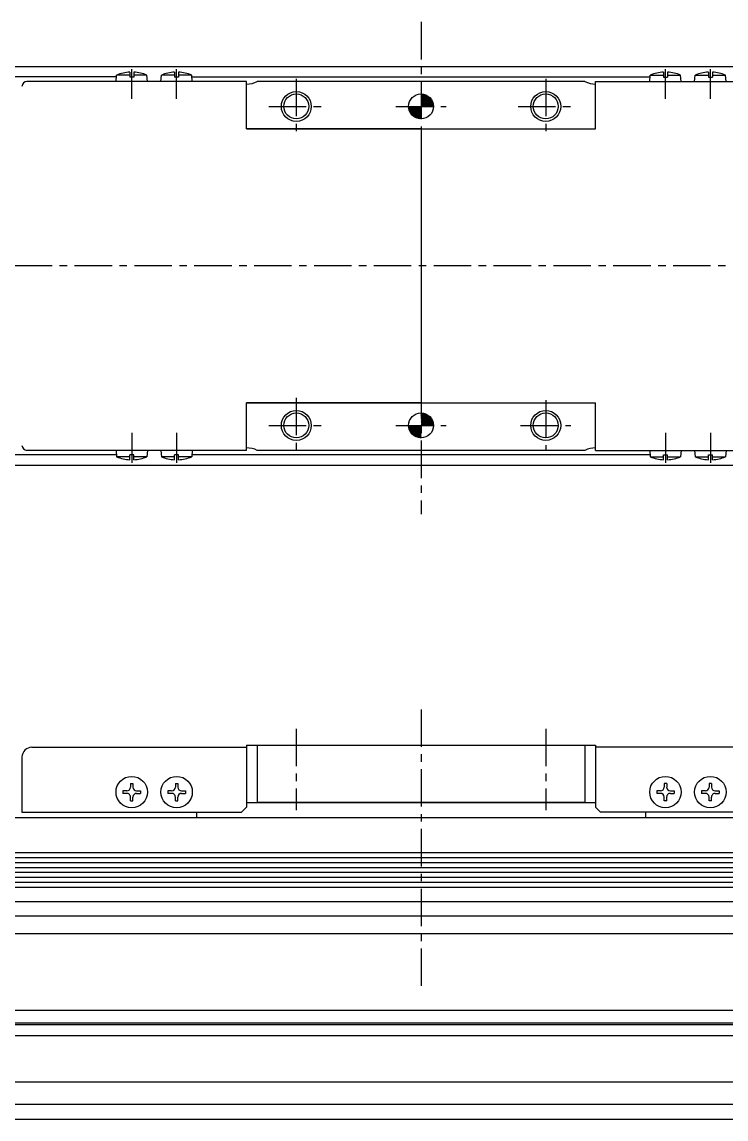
# Model space of a CAD drawing. Extents: x -609 to 649, y 141 to 558.
# Drawn here: x -304.8 to -163.6, y 337.6 to 557.7 of the extents above; entities that cross this region are included whole.
import ezdxf

# ---------------------------------------------------------------- set-up
doc = ezdxf.new("R2010")
doc.units = 0
doc.linetypes.add('CENTER', pattern=[12, 7.5, -1.5, 1.5, -1.5])
doc.linetypes.add('CONTINOUS', pattern=[0])
doc.layers.get('0').update_dxf_attribs({"linetype": 'CONTINUOUS'})
doc.layers.add('CENTER', color=1, linetype='CENTER')

# ---------------------------------------------------------------- blocks, each defined once
blk = doc.blocks.new('*X6')
at = {"color": 0}
for p, q in [((-224.77, 479.18), (-224.72, 479.23)), ((-224.77, 478.95), (-224.51, 479.22)), ((-224.77, 478.73), (-224.31, 479.19)), ((-224.77, 478.51), (-224.13, 479.15)), ((-224.77, 478.28), (-223.96, 479.1)), ((-224.77, 478.06), (-223.8, 479.03)), ((-224.77, 477.83), (-223.65, 478.96)), ((-224.77, 477.61), (-223.5, 478.88)), ((-224.77, 477.39), (-223.36, 478.8)), ((-224.77, 477.16), (-223.23, 478.7)), ((-224.77, 476.94), (-223.11, 478.6)), ((-224.76, 476.73), (-223, 478.49)), ((-224.53, 476.73), (-222.89, 478.38)), ((-224.31, 476.73), (-222.79, 478.25)), ((-224.09, 476.73), (-222.7, 478.12)), ((-223.86, 476.73), (-222.61, 477.99)), ((-223.64, 476.73), (-222.53, 477.84)), ((-223.42, 476.73), (-222.46, 477.69)), ((-227.27, 476.68), (-227.22, 476.73)), ((-227.26, 476.47), (-226.99, 476.73)), ((-227.23, 476.27), (-226.77, 476.73)), ((-227.19, 476.09), (-226.55, 476.73)), ((-227.14, 475.92), (-226.32, 476.73)), ((-227.07, 475.76), (-226.1, 476.73)), ((-227, 475.6), (-225.88, 476.73)), ((-226.92, 475.46), (-225.65, 476.73)), ((-226.84, 475.32), (-225.43, 476.73)), ((-226.74, 475.19), (-225.21, 476.73)), ((-226.64, 475.07), (-224.98, 476.73)), ((-226.53, 474.96), (-224.77, 476.72)), ((-226.42, 474.85), (-224.77, 476.49)), ((-226.29, 474.75), (-224.77, 476.27)), ((-226.16, 474.65), (-224.77, 476.05)), ((-226.03, 474.57), (-224.77, 475.82)), ((-225.88, 474.49), (-224.77, 475.6)), ((-223.19, 476.73), (-222.4, 477.52)), ((-222.97, 476.73), (-222.35, 477.35)), ((-222.75, 476.73), (-222.31, 477.17)), ((-222.52, 476.73), (-222.28, 476.97)), ((-222.3, 476.73), (-222.27, 476.76)), ((-225.73, 474.42), (-224.77, 475.38)), ((-225.56, 474.36), (-224.77, 475.15)), ((-225.39, 474.31), (-224.77, 474.93)), ((-225.21, 474.27), (-224.77, 474.7)), ((-225.01, 474.24), (-224.77, 474.48)), ((-224.8, 474.23), (-224.77, 474.26))]:
    blk.add_line(p, q, dxfattribs=at)
blk = doc.blocks.new('*X7')
at = {"color": 0}
for p, q in [((-224.77, 543.13), (-224.67, 543.23)), ((-224.77, 542.9), (-224.46, 543.21)), ((-224.77, 542.68), (-224.27, 543.18)), ((-224.77, 542.46), (-224.09, 543.14)), ((-224.77, 542.23), (-223.92, 543.08)), ((-224.77, 542.01), (-223.76, 543.02)), ((-224.77, 541.79), (-223.61, 542.95)), ((-224.77, 541.56), (-223.47, 542.87)), ((-224.77, 541.34), (-223.34, 542.78)), ((-224.77, 541.12), (-223.21, 542.68)), ((-224.77, 540.89), (-223.09, 542.58)), ((-224.71, 540.73), (-222.97, 542.47)), ((-224.49, 540.73), (-222.87, 542.35)), ((-224.26, 540.73), (-222.77, 542.23)), ((-224.04, 540.73), (-222.68, 542.09)), ((-223.82, 540.73), (-222.59, 541.95)), ((-223.59, 540.73), (-222.52, 541.81)), ((-223.37, 540.73), (-222.45, 541.65)), ((-227.27, 540.63), (-227.17, 540.73)), ((-227.25, 540.42), (-226.95, 540.73)), ((-227.22, 540.23), (-226.72, 540.73)), ((-227.18, 540.05), (-226.5, 540.73)), ((-227.12, 539.88), (-226.27, 540.73)), ((-227.06, 539.72), (-226.05, 540.73)), ((-226.99, 539.57), (-225.83, 540.73)), ((-226.91, 539.43), (-225.6, 540.73)), ((-226.82, 539.29), (-225.38, 540.73)), ((-226.72, 539.17), (-225.16, 540.73)), ((-226.62, 539.05), (-224.93, 540.73)), ((-226.51, 538.93), (-224.77, 540.67)), ((-226.39, 538.83), (-224.77, 540.44)), ((-226.27, 538.73), (-224.77, 540.22)), ((-226.14, 538.64), (-224.77, 540)), ((-226, 538.55), (-224.77, 539.77)), ((-225.85, 538.47), (-224.77, 539.55)), ((-225.69, 538.41), (-224.77, 539.33)), ((-223.14, 540.73), (-222.39, 541.49)), ((-222.92, 540.73), (-222.34, 541.31)), ((-222.7, 540.73), (-222.3, 541.12)), ((-222.47, 540.73), (-222.28, 540.92)), ((-225.53, 538.35), (-224.77, 539.1)), ((-225.35, 538.3), (-224.77, 538.88)), ((-225.17, 538.26), (-224.77, 538.66)), ((-224.97, 538.24), (-224.77, 538.43))]:
    blk.add_line(p, q, dxfattribs=at)

msp = doc.modelspace()

# ---------------------------------------------------------------- linework, layer by layer
at = {"color": 7, "linetype": 'CONTINOUS'}
for p, q in [((-435.77, 548.73), (635.23, 548.73)), ((-285.92, 546.66), (-434.77, 546.66)), ((-285.92, 545.73), (-285.81, 547.03)), ((-283.17, 547.03), (-285.81, 547.03)), ((-283.17, 547.62), (-283.17, 546.63)), ((-282.37, 546.63), (-283.17, 546.63)), ((-282.37, 547.62), (-282.37, 546.63)), ((-279.74, 547.03), (-282.37, 547.03)), ((-279.62, 545.73), (-279.74, 547.03)), ((-276.92, 545.73), (-276.81, 547.03)), ((-274.17, 547.03), (-276.81, 547.03)), ((-274.17, 547.62), (-274.17, 546.63)), ((-273.37, 546.63), (-274.17, 546.63)), ((-273.37, 547.62), (-273.37, 546.63)), ((-270.74, 547.03), (-273.37, 547.03)), ((-270.62, 545.73), (-270.74, 547.03)), ((-270.62, 546.66), (-178.92, 546.66)), ((-178.92, 545.73), (-178.81, 547.03)), ((-178.81, 547.03), (-176.17, 547.03)), ((-176.17, 547.62), (-176.17, 546.63)), ((-176.17, 546.63), (-175.37, 546.63)), ((-175.37, 547.62), (-175.37, 546.63)), ((-175.37, 547.03), (-172.74, 547.03)), ((-172.62, 545.73), (-172.74, 547.03)), ((-169.92, 545.73), (-169.81, 547.03)), ((-169.81, 547.03), (-167.17, 547.03)), ((-167.17, 547.62), (-167.17, 546.63)), ((-167.17, 546.63), (-166.37, 546.63)), ((-166.37, 547.62), (-166.37, 546.63)), ((-166.37, 547.03), (-163.74, 547.03)), ((-163.62, 545.73), (-163.74, 547.03)), ((-259.77, 545.73), (-303.77, 545.73)), ((-259.77, 536.23), (-259.77, 545.73)), ((-191.95, 545.73), (-257.59, 545.73)), ((-189.77, 545.73), (-145.77, 545.73)), ((-189.77, 536.23), (-189.77, 545.73)), ((-259.77, 536.23), (-189.77, 536.23)), ((-224.77, 536.23), (-259.77, 536.23)), ((-224.77, 536.23), (-224.77, 481.23)), ((-224.77, 536.23), (-189.77, 536.23)), ((-259.77, 471.73), (-259.77, 481.23)), ((-259.77, 481.23), (-189.77, 481.23)), ((-224.77, 481.23), (-259.77, 481.23)), ((-224.77, 481.23), (-189.77, 481.23)), ((-189.77, 471.73), (-189.77, 481.23)), ((-259.77, 471.73), (-303.77, 471.73)), ((-285.92, 471.73), (-285.81, 470.43)), ((-279.62, 471.73), (-279.74, 470.43)), ((-276.92, 471.73), (-276.81, 470.43)), ((-270.62, 471.73), (-270.74, 470.43)), ((-191.95, 471.73), (-257.59, 471.73)), ((-189.77, 471.73), (-145.77, 471.73)), ((-178.92, 471.73), (-178.81, 470.43)), ((-172.62, 471.73), (-172.74, 470.43)), ((-169.92, 471.73), (-169.81, 470.43)), ((-163.62, 471.73), (-163.74, 470.43)), ((-285.92, 470.8), (-434.77, 470.8)), ((-283.17, 470.43), (-285.81, 470.43)), ((-282.37, 470.83), (-283.17, 470.83)), ((-283.17, 469.84), (-283.17, 470.83)), ((-282.37, 469.84), (-282.37, 470.83)), ((-279.74, 470.43), (-282.37, 470.43)), ((-274.17, 470.43), (-276.81, 470.43)), ((-274.17, 469.84), (-274.17, 470.83)), ((-273.37, 470.83), (-274.17, 470.83)), ((-273.37, 469.84), (-273.37, 470.83)), ((-270.74, 470.43), (-273.37, 470.43)), ((-178.92, 470.8), (-270.62, 470.8)), ((-178.81, 470.43), (-176.17, 470.43)), ((-176.17, 469.84), (-176.17, 470.83)), ((-176.17, 470.83), (-175.37, 470.83)), ((-175.37, 469.84), (-175.37, 470.83)), ((-175.37, 470.43), (-172.74, 470.43)), ((-169.81, 470.43), (-167.17, 470.43)), ((-167.17, 470.83), (-166.37, 470.83)), ((-167.17, 469.84), (-167.17, 470.83)), ((-166.37, 469.84), (-166.37, 470.83)), ((-166.37, 470.43), (-163.74, 470.43)), ((-435.77, 468.73), (635.23, 468.73)), ((-302.77, 412.16), (-259.77, 412.16)), ((-259.77, 412.56), (-189.77, 412.56)), ((-259.77, 412.56), (-259.77, 400.16)), ((-257.59, 412.56), (-257.59, 401.09)), ((-191.95, 412.56), (-191.95, 401.09)), ((-189.77, 412.56), (-189.77, 400.16)), ((-146.77, 412.16), (-189.77, 412.16)), ((-304.77, 410.16), (-304.77, 399.16)), ((-283.77, 403.41), (-284.52, 403.41)), ((-284.52, 403.41), (-284.52, 402.91)), ((-283.77, 402.91), (-284.52, 402.91)), ((-283.02, 404.91), (-282.52, 404.91)), ((-283.02, 404.91), (-283.02, 404.16)), ((-282.52, 404.91), (-282.52, 404.16)), ((-281.78, 403.41), (-281.02, 403.41)), ((-281.78, 402.91), (-281.02, 402.91)), ((-281.02, 403.41), (-281.02, 402.91)), ((-274.77, 403.41), (-275.52, 403.41)), ((-275.52, 403.41), (-275.52, 402.91)), ((-274.77, 402.91), (-275.52, 402.91)), ((-274.02, 404.91), (-273.52, 404.91)), ((-274.02, 404.91), (-274.02, 404.16)), ((-273.52, 404.91), (-273.52, 404.16)), ((-272.78, 403.41), (-272.02, 403.41)), ((-272.78, 402.91), (-272.02, 402.91)), ((-272.02, 403.41), (-272.02, 402.91)), ((-176.77, 403.41), (-177.52, 403.41)), ((-177.52, 403.41), (-177.52, 402.91)), ((-176.77, 402.91), (-177.52, 402.91)), ((-176.02, 404.91), (-176.02, 404.16)), ((-175.52, 404.91), (-176.02, 404.91)), ((-175.52, 404.91), (-175.52, 404.16)), ((-174.78, 403.41), (-174.02, 403.41)), ((-174.78, 402.91), (-174.02, 402.91)), ((-174.02, 403.41), (-174.02, 402.91)), ((-167.77, 403.41), (-168.52, 403.41)), ((-168.52, 403.41), (-168.52, 402.91)), ((-167.77, 402.91), (-168.52, 402.91)), ((-167.02, 404.91), (-167.02, 404.16)), ((-166.52, 404.91), (-167.02, 404.91)), ((-166.52, 404.91), (-166.52, 404.16)), ((-165.78, 403.41), (-165.02, 403.41)), ((-165.78, 402.91), (-165.02, 402.91)), ((-165.02, 403.41), (-165.02, 402.91)), ((-283.02, 401.41), (-283.02, 402.16)), ((-283.02, 401.41), (-282.52, 401.41)), ((-282.52, 401.41), (-282.52, 402.16)), ((-274.02, 401.41), (-274.02, 402.16)), ((-274.02, 401.41), (-273.52, 401.41)), ((-273.52, 401.41), (-273.52, 402.16)), ((-259.77, 401.09), (-189.77, 401.09)), ((-257.59, 401.12), (-191.95, 401.12)), ((-176.02, 401.41), (-176.02, 402.16)), ((-175.52, 401.41), (-176.02, 401.41)), ((-175.52, 401.41), (-175.52, 402.16)), ((-167.02, 401.41), (-167.02, 402.16)), ((-166.52, 401.41), (-167.02, 401.41)), ((-166.52, 401.41), (-166.52, 402.16)), ((-304.77, 399.16), (-260.77, 399.16)), ((-269.77, 399.16), (-269.77, 398.06)), ((-260.77, 399.16), (-259.77, 400.16)), ((-188.77, 399.16), (-189.77, 400.16)), ((-144.77, 399.16), (-188.77, 399.16)), ((-179.77, 399.16), (-179.77, 398.06)), ((-435.77, 398.06), (635.23, 398.06)), ((-434.77, 391.04), (634.23, 391.04)), ((-434.77, 390.05), (634.23, 390.05)), ((-434.77, 389.06), (634.23, 389.06)), ((-434.77, 388.06), (634.23, 388.06)), ((-434.77, 387.07), (634.23, 387.07)), ((-434.77, 386.08), (634.23, 386.08)), ((-434.77, 385.09), (634.23, 385.09)), ((-434.77, 384.09), (634.23, 384.09)), ((-435.77, 381.18), (635.23, 381.18)), ((-434.77, 378.31), (634.23, 378.31)), ((-434.77, 374.81), (634.23, 374.81)), ((-437.77, 359.4), (634.23, 359.4)), ((-434.77, 356.86), (634.23, 356.86)), ((-434.77, 356.56), (634.23, 356.56)), ((-437.77, 354.33), (634.23, 354.33)), ((-435.77, 345.06), (635.23, 345.06)), ((-435.77, 340.56), (635.23, 340.56)), ((-434.77, 337.56), (634.23, 337.56))]:
    msp.add_line(p, q, dxfattribs=at)
for centre, radius in [((-249.77, 540.73), 3), ((-199.77, 540.73), 3), ((-249.77, 540.73), 2.5), ((-224.77, 540.73), 2.5), ((-199.77, 540.73), 2.5), ((-249.77, 476.73), 3), ((-249.77, 476.73), 2.5), ((-224.77, 476.73), 2.5), ((-199.77, 476.73), 3), ((-199.77, 476.73), 2.5), ((-282.77, 403.16), 3.15), ((-273.77, 403.16), 3.15), ((-175.77, 403.16), 3.15), ((-166.77, 403.16), 3.15)]:
    msp.add_circle(centre, radius, dxfattribs=at)
for centre, radius, start, end in [((-282.77, 539.65), 7.98, 92.8723, 112.3565), ((-282.77, 539.65), 7.98, 67.6435, 87.1277), ((-273.77, 539.65), 7.98, 92.8723, 112.3565), ((-273.77, 539.65), 7.98, 67.6435, 87.1277), ((-175.77, 539.65), 7.98, 92.8723, 112.3565), ((-175.77, 539.65), 7.98, 67.6435, 87.1277), ((-166.77, 539.65), 7.98, 92.8723, 112.3565), ((-166.77, 539.65), 7.98, 67.6435, 87.1277), ((-303.77, 544.73), 1, 90, 180), ((-259.77, 550.23), 5, 270, 295.8419), ((-189.77, 550.23), 5, 244.1581, 270), ((-303.77, 472.73), 1, 180, 270), ((-259.77, 467.23), 5, 64.1581, 90), ((-189.77, 467.23), 5, 90, 115.8419), ((-282.77, 477.81), 7.98, 247.6435, 267.1277), ((-282.77, 477.81), 7.98, 272.8723, 292.3565), ((-273.77, 477.81), 7.98, 247.6435, 267.1277), ((-273.77, 477.81), 7.98, 272.8723, 292.3565), ((-175.77, 477.81), 7.98, 247.6435, 267.1277), ((-175.77, 477.81), 7.98, 272.8723, 292.3565), ((-166.77, 477.81), 7.98, 247.6435, 267.1277), ((-166.77, 477.81), 7.98, 272.8723, 292.3565), ((-302.77, 410.16), 2, 90, 180), ((-283.77, 404.16), 0.748, 270, 0), ((-283.77, 402.16), 0.748, 0, 90.0001), ((-281.78, 404.16), 0.748, 180, 270), ((-281.78, 402.16), 0.748, 90, 180), ((-274.77, 404.16), 0.748, 270, 0), ((-274.77, 402.16), 0.748, 0, 90.0001), ((-272.78, 404.16), 0.748, 180, 270), ((-272.78, 402.16), 0.748, 90, 180), ((-176.77, 404.16), 0.748, 270, 0), ((-176.77, 402.16), 0.748, 360, 90), ((-174.78, 404.16), 0.748, 180, 270), ((-174.78, 402.16), 0.748, 89.9999, 180), ((-167.77, 404.16), 0.748, 270, 0), ((-167.77, 402.16), 0.748, 360, 90), ((-165.78, 404.16), 0.748, 180, 270), ((-165.78, 402.16), 0.748, 89.9999, 180)]:
    msp.add_arc(centre, radius, start, end, dxfattribs=at)
at = {"layer": 'CENTER', "color": 1, "linetype": 'CENTER'}
for p, q in [((-224.77, 557.68), (-224.77, 458.91)), ((-282.77, 542.23), (-282.77, 548.23)), ((-273.77, 542.23), (-273.77, 548.23)), ((-175.77, 542.23), (-175.77, 548.23)), ((-166.77, 542.23), (-166.77, 548.23)), ((-249.77, 546.27), (-249.77, 535.19)), ((-199.77, 546.27), (-199.77, 535.19)), ((-255.31, 540.73), (-244.23, 540.73)), ((-229.81, 540.73), (-219.73, 540.73)), ((-205.31, 540.73), (-194.23, 540.73)), ((649.28, 508.73), (-474.96, 508.73)), ((-249.77, 482.27), (-249.77, 471.19)), ((-199.77, 481.77), (-199.77, 471.69)), ((-255.31, 476.73), (-244.23, 476.73)), ((-229.81, 476.73), (-219.73, 476.73)), ((-204.81, 476.73), (-194.73, 476.73)), ((-282.77, 475.23), (-282.77, 469.23)), ((-273.77, 475.23), (-273.77, 469.23)), ((-175.77, 475.23), (-175.77, 469.23)), ((-166.77, 475.23), (-166.77, 469.23)), ((-224.77, 419.76), (-224.77, 363.18)), ((-249.77, 415.88), (-249.77, 399.53)), ((-199.77, 415.88), (-199.77, 399.53))]:
    msp.add_line(p, q, dxfattribs=at)

# ---------------------------------------------------------------- block references
at = {"color": 7, "linetype": 'CONTINUOUS'}
for name in ['*X7', '*X6']:
    msp.add_blockref(name, (0, 0), dxfattribs=at)

doc.saveas('drawing.dxf')
